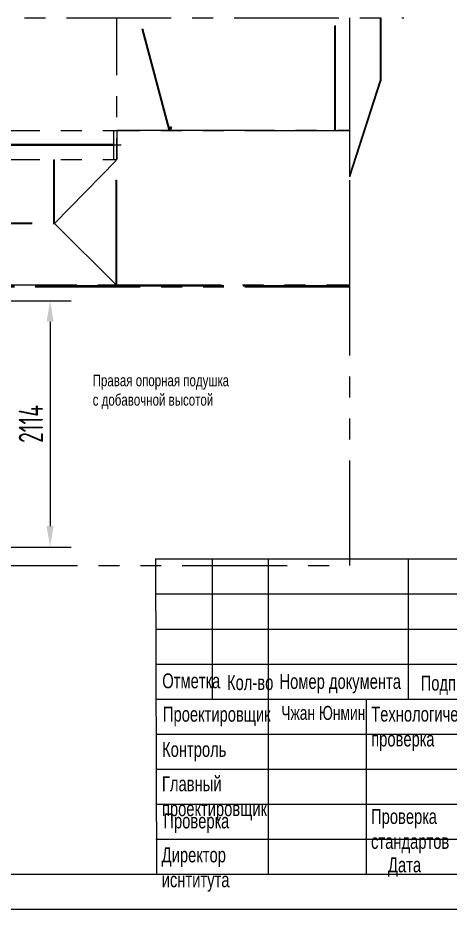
# Model space of a CAD drawing. Header units: millimetres. Extents: x 0 to 25200, y -693 to 17820.
# Drawn here: x 12887 to 16600, y 0 to 7649 of the extents above; entities that cross this region are included whole.
import ezdxf

# ---------------------------------------------------------------- set-up
doc = ezdxf.new("R2010")
doc.units = ezdxf.units.MM
doc.header["$LTSCALE"] = 600
doc.linetypes.add('G', pattern=[2, 1.25, -0.25, 0.25, -0.25])
doc.linetypes.add('K', pattern=[2.5, 1.25, -0.25, 0.25, -0.25, 0.25, -0.25])
for name, color, linetype in [('01', 7, 'Continuous'), ('02', 1, 'Continuous'), ('05', 4, 'G'), ('07', 6, 'K'), ('08', 1, 'Continuous'), ('THICK', 7, 'Continuous')]:
    doc.layers.add(name, color=color, linetype=linetype)
doc.styles.get("Standard").update_dxf_attribs({"font": 'isocp', "width": 0.707, "bigfont": 'intecad.shx'})
doc.dimstyles.new('INTE', dxfattribs={"dimscale": 60, "dimtxt": 3.5, "dimasz": 3, "dimexe": 3, "dimexo": 0, "dimgap": 1, "dimtad": 1, "dimdsep": 46, "dimtxsty": 'Standard', "dimcen": 0, "dimclrd": 1, "dimclre": 1, "dimclrt": 3, "dimadec": 0, "dimazin": 0, "dimtfac": 1, "dimtmove": 0, "dimatfit": 0, "dimfxl": 1, "dimarcsym": 0})

# ---------------------------------------------------------------- blocks, each defined once
blk = doc.blocks.new('*D795')
at = {"layer": '08', "color": 1, "lineweight": -2, "ltscale": 1.2}
for p, q in [((12487.4, 5220.8), (13344.4, 5220.8)), ((13164.4, 5040.8), (13164.4, 3286.8)), ((12487.4, 3106.8), (13344.4, 3106.8))]:
    blk.add_line(p, q, dxfattribs=at)
at = {"layer": '08', "color": 1, "ltscale": 1.2}
for points in [[(13134.4, 5040.8), (13194.4, 5040.8), (13164.4, 5220.8)], [(13134.4, 3286.8), (13194.4, 3286.8), (13164.4, 3106.8)]]:
    blk.add_solid(points, dxfattribs=at)
at = {"layer": 'Defpoints', "color": 0, "ltscale": 1.2}
for p in [(12487.4, 5220.8), (12487.4, 3106.8), (13164.4, 3106.8)]:
    blk.add_point(p, dxfattribs=at)
at = {"layer": '08', "color": 3, "ltscale": 1.2, "insert": (12999.4, 4163.8), "char_height": 210, "attachment_point": 5, "rotation": 90}
blk.add_mtext('2114', dxfattribs=at)
blk = doc.blocks.new('*U968')
at = {"layer": '01'}
blk.add_lwpolyline([(25, 5), (415, 5)], dxfattribs=at)
at = {"layer": '02'}
blk.add_lwpolyline([(0, 0), (420, 0)], dxfattribs=at)

msp = doc.modelspace()

# ---------------------------------------------------------------- linework, layer by layer
at = {"layer": '05', "color": 4, "linetype": 'G', "ltscale": 1.2}
msp.add_line((6103.931, 7648.812), (16200.353, 7648.812), dxfattribs=at)
at = {"layer": '07', "color": 6, "linetype": 'K', "ltscale": 1.2}
for p, q in [((13736.904, 5356.812), (13736.904, 7648.812)), ((14187.835, 6681.812), (13929.421, 7646.223)), ((14192.475, 6683.812), (13934.251, 7647.518)), ((15609.904, 6678.812), (15609.904, 7648.812)), ((15614.904, 6683.812), (15614.904, 7648.812)), ((15736.904, 5356.812), (15736.904, 7648.812)), ((15737.404, 6285.312), (15737.404, 7648.812)), ((15998.904, 7648.812), (15998.904, 7107.312)), ((16003.904, 7648.812), (16003.904, 7107.312)), ((15736.904, 6299.982), (15998.648, 7107.312)), ((15737.404, 6285.312), (16003.904, 7107.312)), ((6777.404, 6681.812), (13736.904, 6681.812)), ((13711.904, 6431.812), (13711.904, 6681.812)), ((14187.835, 6681.812), (13736.904, 6681.812)), ((13736.904, 6681.812), (13736.904, 6431.812)), ((15736.904, 6678.812), (13736.904, 6678.812)), ((14179.622, 6702.569), (14209.596, 6685.263)), ((14189.299, 6695.667), (14199.368, 6713.108)), ((14192.475, 6683.812), (15736.904, 6683.812)), ((14192.475, 6678.812), (14192.475, 6683.812)), ((14196.311, 6683.812), (14209.761, 6707.108)), ((14209.761, 6707.108), (14199.368, 6713.108)), ((13773.76, 6556.812), (6756.602, 6556.812)), ((13711.404, 6561.312), (6802.404, 6561.312)), ((13711.404, 6552.312), (6802.404, 6552.312)), ((6777.404, 6431.812), (13736.904, 6431.812)), ((13195.904, 5888.812), (13195.904, 6429.812)), ((13200.904, 5888.812), (13200.904, 6431.812)), ((13731.904, 6425.812), (13200.904, 5883.812)), ((13731.904, 5358.812), (13731.904, 6425.812)), ((12109.904, 5888.812), (13195.904, 5888.812)), ((12109.904, 5883.812), (13195.904, 5883.812)), ((13195.904, 5888.812), (13200.904, 5888.812)), ((13195.904, 5888.812), (13195.904, 5883.812)), ((13195.904, 5883.812), (13200.904, 5883.812)), ((13200.904, 5888.812), (13200.904, 5883.812)), ((13200.904, 5883.812), (13731.904, 5358.812)), ((12493.404, 5358.812), (13731.904, 5358.812)), ((13736.904, 5356.812), (15736.904, 5356.812)), ((13740.904, 5349.812), (13740.904, 5356.812)), ((15737.404, 5349.812), (12499.404, 5349.812)), ((15737.404, 5337.812), (12511.404, 5337.812)), ((13740.904, 5349.812), (15731.904, 5349.812)), ((15737.404, 2949.812), (15737.404, 5349.812)), ((12499.404, 2949.812), (15737.404, 2949.812))]:
    msp.add_line(p, q, dxfattribs=at)
at = {"layer": 'THICK'}
for p, q in [((14070.167, 3005.407), (14078.374, 300)), ((14070.167, 3005.407), (24900, 3005.407)), ((14559.179, 3004.102), (14559.179, 3005.407)), ((14559.335, 1803.004), (14559.335, 3005.407)), ((15040.296, 300), (15040.296, 3005.407)), ((16242.699, 1803.004), (16242.699, 3005.407)), ((14078.374, 2103.604), (17685.582, 2103.604)), ((14078.374, 1803.004), (17685.582, 1803.004)), ((15881.978, 300), (15881.978, 1803.004)), ((14078.374, 300), (24900, 300))]:
    msp.add_line(p, q, dxfattribs=at)
at = {"layer": 'THICK', "color": 3}
for p, q in [((14078.374, 2704.806), (17685.582, 2704.806)), ((14078.374, 2404.205), (17685.582, 2404.205)), ((14078.374, 1502.403), (17685.582, 1502.403)), ((14078.374, 1201.802), (17685.582, 1201.802)), ((14078.374, 901.201), (17685.582, 901.201)), ((14078.374, 600.601), (17685.582, 600.601))]:
    msp.add_line(p, q, dxfattribs=at)
for p in [(14078.374, 600.601), (14078.374, 300)]:
    msp.add_point(p, dxfattribs=at)

# ---------------------------------------------------------------- block references
at = {"layer": '07', "xscale": 60, "yscale": 60, "zscale": 60}
msp.add_blockref('*U968', (0, 0), dxfattribs=at)

# ---------------------------------------------------------------- texts
at = {"insert": (15150.128, 1744.24), "char_height": 119.96376, "attachment_point": 1}
msp.add_mtext('{\\fArial|b0|i0|c204|p34;\\C3;Чжан Юнмин}', dxfattribs=at)
at = {"layer": '01', "char_height": 128.19137, "attachment_point": 1}
for s, insert in [('{\\fArial|b0|i0|c204|p34;Отметка}', (14127.468, 2023.508)), ('{\\fArial|b0|i0|c204|p34;Кол-во}', (14683.394, 2008.762)), ('{\\fArial|b0|i0|c204|p34;Номер документа}', (15133.701, 2018.626)), ('{\\fArial|b0|i0|c204|p34;Подпись}', (16346.251, 2003.846)), ('{\\fArial|b0|i0|c204|p34;Проектировщик}', (14133.109, 1737.166)), ('{\\fArial|b0|i0|c204|p34;Технологическая\\Pпроверка}', (15921.361, 1738.13)), ('{\\fArial|b0|i0|c204|p34;Контроль}', (14125.746, 1435.216)), ('{\\fArial|b0|i0|c204|p34;Главный\\Pпроектировщик}', (14124.611, 1140.161)), ('{\\fArial|b0|i0|c204|p34;Проверка\\Pстандартов}', (15920.133, 859.432)), ('{\\fArial|b0|i0|c204|p34;Проверка}', (14137.139, 821.345)), ('{\\fArial|b0|i0|c204|p34;Директор\\Pиснтитута}', (14122.639, 530.088)), ('{\\fArial|b0|i0|c204|p34;Дата}', (16065.78, 444.405))]:
    msp.add_mtext(s, dxfattribs=dict(at, insert=insert))
at = {"layer": '07', "insert": (13530.252, 4587.3), "char_height": 100, "attachment_point": 1}
msp.add_mtext('{\\fArial|b0|i0|c204|p34;\\C3;Правая опорная подушка\\Pс добавочной высотой}', dxfattribs=at)

# ---------------------------------------------------------------- dimensions: what is measured, and where the dimension line sits
at = {"layer": '08', "ltscale": 1.2}
dim = msp.add_linear_dim(base=(13164.381, 3106.812), p1=(12487.404, 5220.812), p2=(12487.404, 3106.812), angle=90, dimstyle='INTE', dxfattribs=at)
dim.commit()
dim.dimension.update_dxf_attribs({"geometry": '*D795', "text_midpoint": (12999.361, 4163.812)})

doc.saveas('drawing.dxf')
